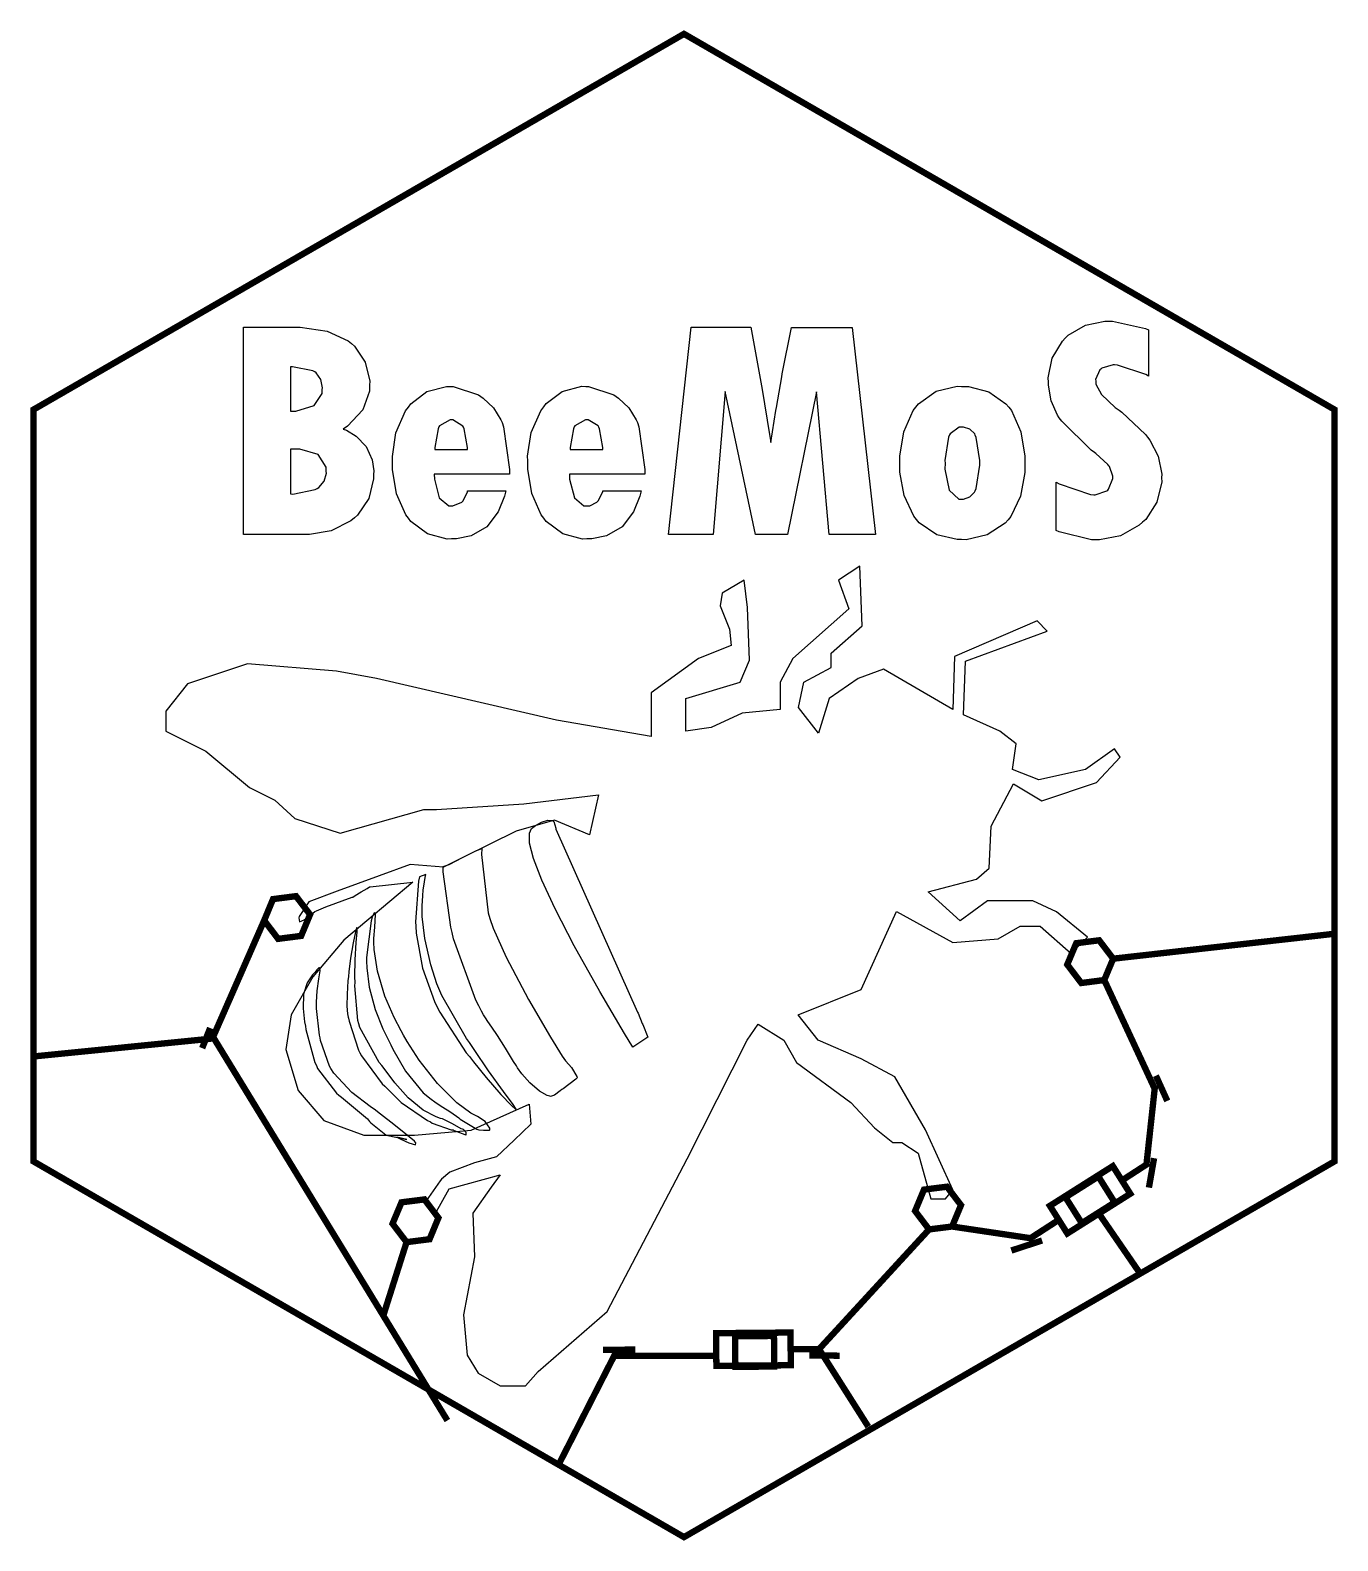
# Model space of a CAD drawing. Extents: x 0.06 to 2.21, y 0.05 to 2.53.
import ezdxf

# ---------------------------------------------------------------- set-up
doc = ezdxf.new("R2010")
doc.units = 0
doc.layers.get('0').update_dxf_attribs({"linetype": 'CONTINUOUS'})

msp = doc.modelspace()

# ---------------------------------------------------------------- linework, layer by layer
at = {"color": 7, "const_width": 0.010417}
for points in [[(2.20019, 0.674154), (1.13384, 0.058539), (0.067491, 0.674154), (0.067491, 1.90554), (1.13384, 2.52115), (2.20019, 1.90554), (2.20019, 0.674154)], [(0.520942, 1.07845), (0.506347, 1.04346), (0.468642, 1.03863), (0.445747, 1.06874), (0.460286, 1.10373), (0.497939, 1.10856), (0.520942, 1.07845)], [(1.83729, 1.00613), (1.8226, 0.971137), (1.785, 0.966254), (1.76199, 0.996474), (1.77669, 1.03147), (1.81429, 1.03624), (1.83729, 1.00613)], [(1.83669, 0.666342), (1.86524, 0.621039), (1.7621, 0.555935), (1.73351, 0.601238), (1.83669, 0.666342)], [(1.58783, 0.602376), (1.57324, 0.567383), (1.53554, 0.562608), (1.51258, 0.592828), (1.52718, 0.627821), (1.56478, 0.632596), (1.58783, 0.602376)], [(0.731337, 0.581543), (0.716797, 0.54655), (0.679144, 0.541775), (0.656142, 0.571994), (0.670844, 0.606987), (0.708442, 0.611763), (0.731337, 0.581543)], [(1.30843, 0.393664), (1.30887, 0.340115), (1.1869, 0.339085), (1.18647, 0.392632), (1.30843, 0.393664)]]:
    msp.add_lwpolyline(points, close=True, dxfattribs=at)
at = {"color": 250}
for points in [[(2.20019, 0.674154), (1.13384, 0.058539), (0.067491, 0.674154), (0.067491, 1.90554), (1.13384, 2.52115), (2.20019, 1.90554), (2.20019, 0.674154)], [(0.919706, 1.23145), (0.920518, 1.23063), (0.923936, 1.21973), (0.923774, 1.21853), (1.05783, 0.918457), (1.05848, 0.916775), (1.06543, 0.899957), (1.06613, 0.898221), (1.07482, 0.877388), (1.04991, 0.861165), (1.03624, 0.883789), (0.996039, 0.952203), (0.953993, 1.02718), (0.922526, 1.08757), (0.900663, 1.13482), (0.887099, 1.1703), (0.880806, 1.19548), (0.880643, 1.21175), (0.883626, 1.21913), (0.885417, 1.22054), (0.886122, 1.22125), (0.890679, 1.22439), (0.900174, 1.22966), (0.910915, 1.23313), (0.918132, 1.23269), (0.919706, 1.23145)], [(0.738878, 1.1569), (0.738878, 1.1569), (0.748807, 1.16064), (0.770725, 1.17182), (0.792589, 1.183), (0.802518, 1.18669), (0.802518, 1.18669), (0.801975, 1.17703), (0.812771, 1.08143), (0.815429, 1.0721), (0.82091, 1.05588), (0.842393, 1.00873), (0.879069, 0.939019), (0.914931, 0.877496), (0.934407, 0.846246), (0.939561, 0.83865), (0.939942, 0.838108), (0.94949, 0.827746), (0.958442, 0.813368), (0.95855, 0.810818), (0.956651, 0.809028), (0.935872, 0.793024), (0.933649, 0.791667), (0.930772, 0.789714), (0.921386, 0.782769), (0.915256, 0.780436), (0.914063, 0.780707), (0.909506, 0.781956), (0.896864, 0.789117), (0.881131, 0.802572), (0.86811, 0.817492), (0.861165, 0.827094), (0.859158, 0.830404), (0.854656, 0.837782), (0.841092, 0.8597), (0.827963, 0.880317), (0.818793, 0.894206), (0.812554, 0.903267), (0.808322, 0.909343), (0.805067, 0.914387), (0.801758, 0.920247), (0.798557, 0.92665), (0.797526, 0.928765), (0.792806, 0.938368), (0.756293, 1.03857), (0.753743, 1.04894), (0.751628, 1.05783), (0.739204, 1.14817), (0.738878, 1.15728)], [(0.700087, 1.13997), (0.698731, 1.13336), (0.693793, 1.06624), (0.694174, 1.05946), (0.694824, 1.04785), (0.705296, 0.990668), (0.724772, 0.935872), (0.729981, 0.925401), (0.733615, 0.918349), (0.777018, 0.851997), (0.782064, 0.845811), (0.788683, 0.837076), (0.809463, 0.811361), (0.833604, 0.783638), (0.851129, 0.765408), (0.85829, 0.759224), (0.858669, 0.759494), (0.858942, 0.759765), (0.853842, 0.767469), (0.838053, 0.788574), (0.813422, 0.822537), (0.78966, 0.857096), (0.782064, 0.868761), (0.777344, 0.875435), (0.736817, 0.945856), (0.733453, 0.953233), (0.733453, 0.953233), (0.728842, 0.965061), (0.71875, 0.995931), (0.708822, 1.03895), (0.704482, 1.07525), (0.70459, 1.08729), (0.70459, 1.09283), (0.705567, 1.10932), (0.706543, 1.11914), (0.706543, 1.11914), (0.706814, 1.12158), (0.710124, 1.14225), (0.710504, 1.14393)], [(0.520942, 1.07845), (0.506347, 1.04346), (0.468642, 1.03863), (0.445747, 1.06874), (0.460286, 1.10373), (0.497939, 1.10856), (0.520942, 1.07845)], [(0.622721, 1.07416), (0.622721, 1.07416), (0.622939, 1.07574), (0.622831, 1.07454), (0.622721, 1.07416), (0.621149, 1.06831), (0.613553, 1.00803), (0.613661, 1.0019), (0.613769, 0.991319), (0.617839, 0.959526), (0.627713, 0.922635), (0.640463, 0.891168), (0.650065, 0.871365), (0.653429, 0.8648), (0.656901, 0.857964), (0.677572, 0.821615), (0.706489, 0.786567), (0.714085, 0.780328), (0.717393, 0.777615), (0.727865, 0.769857), (0.738715, 0.762912), (0.749838, 0.756022), (0.761068, 0.748264), (0.764703, 0.745497), (0.767144, 0.743435), (0.794542, 0.726887), (0.797526, 0.72564), (0.797526, 0.72564), (0.805012, 0.725151), (0.815321, 0.725151), (0.815429, 0.72564), (0.81581, 0.728244), (0.807997, 0.739637), (0.795139, 0.747831), (0.793024, 0.748861), (0.78456, 0.752983), (0.76161, 0.770074), (0.729764, 0.80165), (0.699815, 0.839844), (0.680067, 0.870335), (0.674263, 0.88086), (0.670301, 0.888075), (0.658963, 0.909885), (0.643608, 0.944769), (0.631401, 0.985786), (0.625976, 1.02116), (0.625651, 1.03293), (0.625651, 1.03912), (0.626899, 1.05756), (0.62831, 1.07856), (0.628418, 1.08062), (0.628418, 1.08078), (0.626085, 1.08122), (0.622939, 1.07416), (0.622721, 1.07416)], [(0.597819, 1.05659), (0.597168, 1.05659), (0.595324, 1.04991), (0.591581, 1.03217), (0.587457, 1.00678), (0.584581, 0.984538), (0.583876, 0.977106), (0.583117, 0.969889), (0.581651, 0.948079), (0.581489, 0.928276), (0.582519, 0.915744), (0.583442, 0.910211), (0.583876, 0.908421), (0.584799, 0.903538), (0.600478, 0.856392), (0.602701, 0.851887), (0.605197, 0.846733), (0.639268, 0.801107), (0.643554, 0.7972), (0.645887, 0.794922), (0.652994, 0.787869), (0.662978, 0.777724), (0.666342, 0.77436), (0.670139, 0.770671), (0.713596, 0.740994), (0.718425, 0.738769), (0.721192, 0.736925), (0.752279, 0.725965), (0.755643, 0.72564), (0.757269, 0.724772), (0.774631, 0.718207), (0.776476, 0.717719), (0.776585, 0.717719), (0.777072, 0.7213), (0.772299, 0.726074), (0.770725, 0.726671), (0.7685, 0.727539), (0.754178, 0.735406), (0.73801, 0.743544), (0.734918, 0.744467), (0.727431, 0.746799), (0.706326, 0.757975), (0.681912, 0.777994), (0.659939, 0.802897), (0.643826, 0.823893), (0.638564, 0.830946), (0.634278, 0.835992), (0.602701, 0.893283), (0.600749, 0.899576), (0.599501, 0.905111), (0.59451, 0.961426), (0.594781, 0.967068), (0.594618, 0.9764), (0.595053, 1.00445), (0.596571, 1.0325), (0.597928, 1.05029), (0.59809, 1.05659), (0.597819, 1.05659)], [(1.83729, 1.00613), (1.8226, 0.971137), (1.785, 0.966254), (1.76199, 0.996474), (1.77669, 1.03147), (1.81429, 1.03624), (1.83729, 1.00613)], [(0.528212, 0.983018), (0.524794, 0.979438), (0.516439, 0.966743), (0.510417, 0.947863), (0.509549, 0.924696), (0.512044, 0.902778), (0.513346, 0.895508), (0.514106, 0.889974), (0.529025, 0.836154), (0.53125, 0.830946), (0.533365, 0.826281), (0.564074, 0.785644), (0.568033, 0.782281), (0.572754, 0.77946), (0.615018, 0.743815), (0.618653, 0.739583), (0.620443, 0.736979), (0.6454, 0.717774), (0.648438, 0.716689), (0.679688, 0.709799), (0.663411, 0.713758), (0.663411, 0.713758), (0.66965, 0.710613), (0.682617, 0.70459), (0.693576, 0.700956), (0.694282, 0.704318), (0.693847, 0.704807), (0.692003, 0.706976), (0.680664, 0.716689), (0.658475, 0.734538), (0.636664, 0.751465), (0.625976, 0.759549), (0.624675, 0.760417), (0.619629, 0.763889), (0.589193, 0.786947), (0.559733, 0.818468), (0.555231, 0.826064), (0.553006, 0.830024), (0.538032, 0.872233), (0.537272, 0.876682), (0.536242, 0.880968), (0.531304, 0.924425), (0.531358, 0.928765), (0.531358, 0.93495), (0.532715, 0.953504), (0.535428, 0.972982), (0.537326, 0.986003), (0.536838, 0.991103), (0.536242, 0.991265), (0.535644, 0.991428), (0.531956, 0.987956), (0.528592, 0.983453), (0.528212, 0.983018)], [(1.83669, 0.666342), (1.86524, 0.621039), (1.7621, 0.555935), (1.73351, 0.601238), (1.83669, 0.666342)], [(1.58783, 0.602376), (1.57324, 0.567383), (1.53554, 0.562608), (1.51258, 0.592828), (1.52718, 0.627821), (1.56478, 0.632596), (1.58783, 0.602376)], [(0.731337, 0.581543), (0.716797, 0.54655), (0.679144, 0.541775), (0.656142, 0.571994), (0.670844, 0.606987), (0.708442, 0.611763), (0.731337, 0.581543)], [(1.30843, 0.393664), (1.30887, 0.340115), (1.1869, 0.339085), (1.18647, 0.392632), (1.30843, 0.393664)]]:
    msp.add_lwpolyline(points, close=True, dxfattribs=at)
at = {"color": 7}
for points in [[(0.412001, 2.04085), (0.490289, 2.04085), (0.504937, 2.04085), (0.549046, 2.03418), (0.583604, 2.01844), (0.58865, 2.01394), (0.593533, 2.00965), (0.611274, 1.98318), (0.618815, 1.95221), (0.618653, 1.94564), (0.618653, 1.9356), (0.607693, 1.90533), (0.582249, 1.87831), (0.574978, 1.87375), (0.580621, 1.87185), (0.596463, 1.86231), (0.612685, 1.845), (0.622558, 1.8234), (0.625379, 1.80518), (0.625, 1.79915), (0.625163, 1.79237), (0.617404, 1.76019), (0.598904, 1.73269), (0.59375, 1.72825), (0.588053, 1.72358), (0.555664, 1.70719), (0.519911, 1.7009), (0.512587, 1.70122), (0.412001, 1.70122), (0.412001, 2.04085)], [(1.14583, 2.04085), (1.24322, 2.04085), (1.24669, 2.02251), (1.26183, 1.93864), (1.27403, 1.86507), (1.27604, 1.85189), (1.28451, 1.90397), (1.28532, 1.90918), (1.294, 1.95921), (1.29492, 1.96397), (1.3099, 2.04031), (1.40929, 2.04031), (1.44792, 1.70122), (1.37169, 1.70122), (1.35086, 1.93468), (1.30333, 1.70122), (1.25125, 1.70122), (1.20144, 1.93522), (1.18159, 1.70122), (1.10867, 1.70122), (1.14583, 2.04085)], [(1.74408, 1.70762), (1.74408, 1.78678), (1.74864, 1.78381), (1.80003, 1.76639), (1.8055, 1.76594), (1.80757, 1.76585), (1.82688, 1.77246), (1.82844, 1.77388), (1.82981, 1.77528), (1.83692, 1.79275), (1.83686, 1.79471), (1.83681, 1.79644), (1.83117, 1.81239), (1.83008, 1.81375), (1.82835, 1.81581), (1.80897, 1.83388), (1.80686, 1.83539), (1.80132, 1.83936), (1.75299, 1.88687), (1.74897, 1.89231), (1.74599, 1.89665), (1.73551, 1.92019), (1.73101, 1.94564), (1.73107, 1.95085), (1.73074, 1.95757), (1.73731, 1.98969), (1.75396, 2.0179), (1.75874, 2.02262), (1.76346, 2.0274), (1.79167, 2.04406), (1.82379, 2.05063), (1.83051, 2.05029), (1.83604, 2.05029), (1.89003, 2.03863), (1.89513, 2.03635), (1.89513, 1.96029), (1.8909, 1.96294), (1.84429, 1.97862), (1.83936, 1.97906), (1.83729, 1.97922), (1.81847, 1.97331), (1.81689, 1.97206), (1.81549, 1.97086), (1.80854, 1.95475), (1.80865, 1.9529), (1.80865, 1.94726), (1.81819, 1.93024), (1.8406, 1.90929), (1.847, 1.90479), (1.85135, 1.90164), (1.89008, 1.86464), (1.89344, 1.8604), (1.89729, 1.85579), (1.91097, 1.82937), (1.91678, 1.80012), (1.91667, 1.79406), (1.91678, 1.78717), (1.9089, 1.75424), (1.89051, 1.72581), (1.88542, 1.72114), (1.8801, 1.71625), (1.84924, 1.699), (1.81456, 1.69206), (1.8074, 1.69228), (1.80186, 1.69239), (1.74897, 1.70518), (1.74408, 1.70762)], [(0.488932, 1.97575), (0.488932, 1.90283), (0.497558, 1.9031), (0.527886, 1.91249), (0.541015, 1.93218), (0.541015, 1.93875), (0.541287, 1.94151), (0.538574, 1.95475), (0.530817, 1.96582), (0.528646, 1.9675), (0.525553, 1.96907), (0.49235, 1.97597), (0.488932, 1.97575)], [(0.779189, 1.77274), (0.841689, 1.77274), (0.839681, 1.76389), (0.829428, 1.73828), (0.810493, 1.71365), (0.784939, 1.69883), (0.760742, 1.69385), (0.752713, 1.69385), (0.745768, 1.69363), (0.713271, 1.70215), (0.686307, 1.72217), (0.682183, 1.72771), (0.677789, 1.73329), (0.662651, 1.76785), (0.65625, 1.80772), (0.65625, 1.82101), (0.655817, 1.829), (0.661729, 1.86768), (0.677572, 1.90343), (0.682183, 1.90989), (0.686199, 1.91531), (0.712565, 1.93506), (0.744358, 1.94358), (0.751139, 1.94336), (0.755588, 1.94331), (0.7972, 1.92969), (0.800836, 1.92708), (0.804742, 1.92449), (0.821397, 1.90831), (0.833822, 1.88867), (0.835613, 1.88428), (0.837782, 1.8775), (0.847982, 1.80729), (0.847819, 1.80012), (0.724501, 1.80012), (0.724718, 1.79144), (0.732476, 1.76107), (0.748156, 1.74804), (0.753418, 1.74804), (0.755046, 1.74804), (0.76964, 1.75379), (0.770833, 1.75489), (0.772026, 1.75613), (0.779025, 1.77106), (0.779189, 1.77274)], [(1.00092, 1.77274), (1.06342, 1.77274), (1.06142, 1.76389), (1.05116, 1.73828), (1.03228, 1.71365), (1.00673, 1.69883), (0.982531, 1.69385), (0.974501, 1.69385), (0.967557, 1.69363), (0.935058, 1.70215), (0.908094, 1.72217), (0.903971, 1.72771), (0.899631, 1.7334), (0.884494, 1.76807), (0.878039, 1.80811), (0.878039, 1.82146), (0.877604, 1.82937), (0.883464, 1.86811), (0.89936, 1.90386), (0.903971, 1.91032), (0.907986, 1.91575), (0.934353, 1.93544), (0.966146, 1.94396), (0.972928, 1.94374), (0.977376, 1.94368), (1.01888, 1.92974), (1.02252, 1.92708), (1.02642, 1.92449), (1.04319, 1.90836), (1.05561, 1.88867), (1.0574, 1.88428), (1.05957, 1.8775), (1.06977, 1.80729), (1.06961, 1.80012), (0.946235, 1.80012), (0.946451, 1.79144), (0.95421, 1.76107), (0.969943, 1.74804), (0.975206, 1.74804), (0.979383, 1.74804), (0.990831, 1.75379), (0.991971, 1.75489), (0.993218, 1.75608), (1.00071, 1.77106), (1.00092, 1.77274)], [(1.58886, 1.94336), (1.59999, 1.94336), (1.6334, 1.935), (1.66151, 1.91531), (1.66596, 1.90967), (1.67036, 1.90408), (1.68576, 1.86942), (1.69239, 1.82932), (1.69239, 1.81592), (1.69239, 1.80285), (1.68549, 1.76357), (1.66943, 1.73047), (1.66488, 1.7251), (1.6601, 1.71967), (1.63053, 1.70031), (1.59608, 1.69254), (1.58886, 1.69293), (1.58176, 1.69265), (1.54807, 1.70074), (1.51947, 1.72032), (1.51497, 1.72575), (1.51042, 1.73122), (1.49447, 1.76476), (1.48768, 1.80317), (1.48768, 1.81592), (1.48768, 1.82932), (1.49419, 1.86942), (1.50939, 1.90408), (1.51372, 1.90967), (1.51824, 1.91536), (1.54715, 1.93571), (1.5816, 1.94379), (1.58886, 1.94336)], [(0.725532, 1.84044), (0.779189, 1.84044), (0.779243, 1.84358), (0.773492, 1.87403), (0.772299, 1.8769), (0.771376, 1.87875), (0.755046, 1.88878), (0.753039, 1.88872), (0.750868, 1.88889), (0.733236, 1.87918), (0.732206, 1.87728), (0.730903, 1.8744), (0.725315, 1.84364), (0.725532, 1.84044)], [(0.947265, 1.84044), (1.00092, 1.84044), (1.00098, 1.84358), (0.995281, 1.87403), (0.994086, 1.8769), (0.993164, 1.87879), (0.976725, 1.88883), (0.974664, 1.88872), (0.972493, 1.88889), (0.954861, 1.87918), (0.953831, 1.87728), (0.952528, 1.8744), (0.947049, 1.84364), (0.947265, 1.84044)], [(1.58936, 1.75896), (1.59169, 1.7589), (1.60226, 1.76247), (1.61014, 1.7704), (1.61117, 1.77251), (1.61263, 1.77621), (1.61865, 1.81461), (1.61843, 1.81853), (1.61871, 1.82243), (1.61268, 1.86019), (1.61128, 1.86376), (1.61025, 1.86583), (1.60249, 1.87349), (1.59213, 1.8769), (1.5899, 1.87679), (1.58469, 1.87679), (1.57004, 1.8661), (1.56907, 1.86415), (1.56754, 1.86051), (1.56136, 1.822), (1.56168, 1.81803), (1.56153, 1.80821), (1.56825, 1.77376), (1.58404, 1.75896), (1.58936, 1.75896)], [(0.488932, 1.84093), (0.488932, 1.76742), (0.492731, 1.76725), (0.529406, 1.77485), (0.532824, 1.77647), (0.535265, 1.77794), (0.544162, 1.78836), (0.547743, 1.80165), (0.547526, 1.80447), (0.547526, 1.81131), (0.534506, 1.83182), (0.504124, 1.84093), (0.495443, 1.84093), (0.488932, 1.84093)], [(1.2972, 0.872396), (1.31803, 0.836262), (1.40739, 0.770725), (1.44613, 0.729058), (1.47592, 0.705186), (1.49094, 0.705186), (1.51768, 0.687283), (1.53851, 0.612793), (1.5625, 0.612793), (1.57449, 0.627713), (1.52979, 0.726019), (1.47917, 0.8125), (1.42404, 0.842285), (1.35395, 0.872504), (1.32113, 0.914171), (1.42404, 0.955837), (1.4821, 1.08333), (1.57449, 1.03261), (1.64899, 1.03852), (1.68479, 1.05935), (1.71761, 1.05935), (1.76824, 1.01459), (1.79508, 1.04145), (1.74436, 1.08312), (1.70563, 1.10091), (1.63113, 1.10091), (1.58638, 1.06814), (1.53429, 1.11583), (1.61322, 1.13666), (1.63406, 1.15446), (1.6371, 1.22314), (1.67378, 1.29281), (1.72054, 1.26481), (1.81, 1.29471), (1.84874, 1.33637), (1.83919, 1.34977), (1.79167, 1.31624), (1.7155, 1.29926), (1.67242, 1.31624), (1.67844, 1.35791), (1.65158, 1.37874), (1.59196, 1.40554), (1.59521, 1.49333), (1.72917, 1.54281), (1.71262, 1.55935), (1.57721, 1.50103), (1.57428, 1.41461), (1.46094, 1.48019), (1.41928, 1.46533), (1.37158, 1.43251), (1.35417, 1.37581), (1.32134, 1.41749), (1.3303, 1.45915), (1.375, 1.48301), (1.375, 1.50678), (1.42572, 1.55154), (1.42199, 1.64936), (1.38699, 1.62603), (1.40408, 1.57915), (1.31239, 1.49794), (1.29156, 1.45915), (1.29156, 1.41439), (1.22906, 1.40842), (1.17844, 1.3846), (1.13677, 1.37863), (1.13677, 1.43229), (1.22613, 1.45915), (1.24116, 1.4949), (1.23812, 1.58138), (1.23221, 1.62603), (1.19634, 1.60519), (1.19303, 1.58436), (1.20833, 1.54585), (1.21126, 1.51893), (1.15761, 1.4981), (1.08008, 1.44146), (1.08008, 1.3699), (0.925131, 1.39675), (0.629992, 1.46533), (0.564399, 1.47721), (0.418565, 1.48915), (0.320096, 1.45638), (0.284397, 1.41168), (0.284397, 1.37885), (0.349989, 1.34603), (0.421442, 1.28646), (0.463108, 1.26563), (0.495931, 1.23584), (0.570421, 1.21197), (0.707628, 1.25071), (0.728461, 1.25071), (0.871582, 1.25971), (0.993761, 1.27458), (0.979167, 1.20898), (0.921332, 1.2328), (0.858832, 1.2149), (0.772299, 1.17231), (0.739583, 1.15625), (0.685004, 1.16021), (0.634169, 1.14198), (0.565647, 1.11675), (0.518772, 1.09939), (0.503147, 1.07509), (0.502604, 1.07319), (0.503635, 1.06668), (0.511447, 1.06977), (0.52219, 1.07796), (0.529025, 1.08339), (0.531358, 1.08469), (0.546983, 1.09115), (0.589899, 1.1071), (0.591092, 1.1071), (0.594672, 1.10975), (0.60471, 1.11551), (0.614746, 1.12126), (0.618326, 1.12386), (0.619575, 1.12386), (0.689399, 1.13157), (0.576172, 1.03624), (0.52539, 0.976563), (0.489908, 0.914063), (0.481446, 0.857096), (0.501682, 0.79031), (0.543349, 0.74094), (0.608832, 0.717068), (0.692165, 0.717068), (0.784993, 0.725206), (0.879992, 0.767796), (0.882921, 0.735026), (0.855632, 0.709039), (0.826335, 0.681369), (0.790528, 0.671767), (0.75, 0.65625), (0.736654, 0.644694), (0.734375, 0.642253), (0.715115, 0.614963), (0.713542, 0.611979), (0.725206, 0.587294), (0.748969, 0.628961), (0.832303, 0.651964), (0.817925, 0.631782), (0.787489, 0.589356), (0.790528, 0.517796), (0.772624, 0.422418), (0.778646, 0.356879), (0.796442, 0.326986), (0.832303, 0.306153), (0.873969, 0.306153), (0.894803, 0.330024), (1.00803, 0.428331), (1.13927, 0.678331), (1.23763, 0.872504), (1.25553, 0.898981), (1.2972, 0.872396)], [(1.81299, 0.649251), (1.83968, 0.606879), (1.78581, 0.572863), (1.75906, 0.615235), (1.81299, 0.649251)], [(1.2813, 0.388129), (1.28179, 0.338053), (1.21804, 0.337403), (1.21756, 0.387532), (1.2813, 0.388129)]]:
    msp.add_lwpolyline(points, close=True, dxfattribs=at)
at = {"color": 7, "const_width": 0.010417}
for points in [[(0.445747, 1.06874), (0.360949, 0.875435)], [(1.83718, 1.00613), (2.20019, 1.04698)], [(1.8226, 0.971137), (1.90533, 0.793024)], [(0.359267, 0.875108), (0.067491, 0.845921)], [(0.359267, 0.882379), (0.746039, 0.249567)], [(1.90571, 0.796983), (1.89165, 0.667806)], [(1.89561, 0.671332), (1.85167, 0.642904)], [(1.57314, 0.567383), (1.70654, 0.547526)], [(1.75082, 0.580024), (1.69863, 0.546224)], [(1.87907, 0.493761), (1.81635, 0.584907)], [(0.679144, 0.541775), (0.640408, 0.419596)], [(1.53554, 0.562608), (1.34988, 0.360732)], [(1.3552, 0.366536), (1.30854, 0.366536)], [(1.3552, 0.366536), (1.43593, 0.239367)], [(1.02176, 0.360189), (0.928331, 0.177192)], [(1.18669, 0.355306), (1.01926, 0.355306)]]:
    msp.add_lwpolyline(points, dxfattribs=at)
at = {"color": 250, "const_width": 0.010417}
for points in [[(0.357206, 0.892578), (0.344185, 0.859592)], [(1.92594, 0.773113), (1.90728, 0.814453)], [(1.89583, 0.631131), (1.90429, 0.679363)], [(1.72071, 0.544487), (1.67031, 0.527994)], [(1.05398, 0.365831), (1.00092, 0.365126)], [(1.38894, 0.35574), (1.33908, 0.356119)]]:
    msp.add_lwpolyline(points, dxfattribs=at)
for points in [[(1.81299, 0.649251), (1.83968, 0.606879), (1.78581, 0.572863), (1.75906, 0.615235), (1.81299, 0.649251)], [(1.2813, 0.388129), (1.28179, 0.338053), (1.21804, 0.337403), (1.21756, 0.387532), (1.2813, 0.388129)]]:
    msp.add_lwpolyline(points, close=True, dxfattribs=at)

doc.saveas('drawing.dxf')
